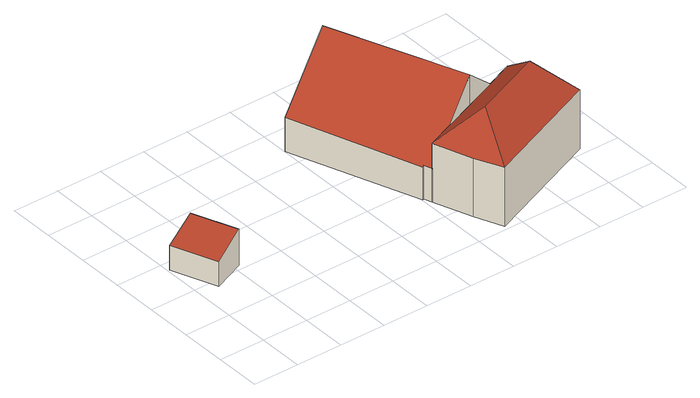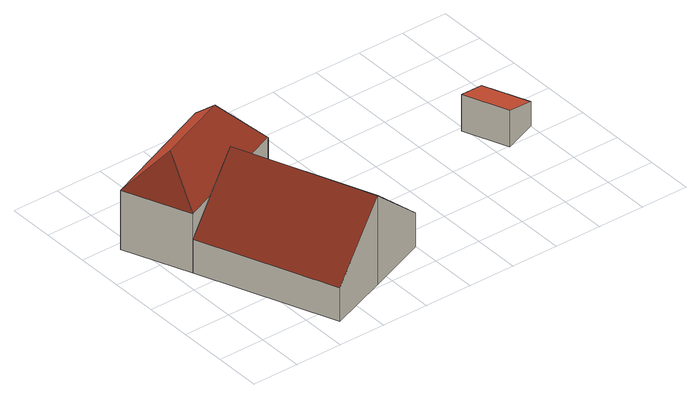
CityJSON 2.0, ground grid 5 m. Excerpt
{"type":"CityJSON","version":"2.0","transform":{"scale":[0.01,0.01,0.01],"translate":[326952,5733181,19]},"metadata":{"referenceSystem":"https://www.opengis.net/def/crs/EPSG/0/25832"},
"CityObjects":{
"building1":{"type":"Building","attributes":{"Geometrietyp2DReferenz":"3000","Gemeindeschluessel":"05170012","function":"31001_2720","roofType":"2100","measuredHeight":4.03},"address":[{"country":"Germany","locality":"Hamminkeln","thoroughfareNumber":"10","thoroughfareName":"Alte Poststraße"}],"geometry":[{"type":"Solid","lod":"2","boundaries":[[[[0,1,2,3]],[[4,5,1,0]],[[6,7,5,4]],[[3,2,7,6]],[[4,0,3,6]],[[1,5,7,2]]]],"semantics":{"surfaces":[{"type":"WallSurface"},{"type":"RoofSurface"},{"type":"GroundSurface"}],"values":[[0,0,0,0,1,2]]}}]},
"building2":{"type":"Building","attributes":{"name":"Nettenbergskate","Gemeindeschluessel":"05170012","Geometrietyp2DReferenz":"3000","function":"31001_1010"},"address":[{"country":"Germany","locality":"Hamminkeln","thoroughfareNumber":"10","thoroughfareName":"Alte Poststraße"}],"children":["building2-1","building2-2"]},
"building2-1":{"type":"BuildingPart","attributes":{"roofType":"3100","measuredHeight":9.82},"parents":["building2"],"geometry":[{"type":"MultiSurface","lod":"2","boundaries":[[[8,9,10,11]],[[12,13,9,8]],[[14,15,13,12]],[[16,17,15,14]],[[18,19,17,16]],[[11,10,20,21]],[[12,8,11,21,22,14]],[[18,16,14,22]],[[9,13,15,17,19,23,20,10]],[[22,24,25]],[[18,25,24,23,19]],[[22,26,24]],[[27,21,20,28]],[[24,26,27,28,23]]],"semantics":{"surfaces":[{"type":"WallSurface"},{"type":"RoofSurface"},{"type":"GroundSurface"},{"type":"ClosureSurface"}],"values":[0,0,0,0,0,0,1,1,2,0,3,0,0,3]}}]},
"building2-2":{"type":"BuildingPart","attributes":{"roofType":"3200","measuredHeight":10.35},"parents":["building2"],"geometry":[{"type":"MultiSurface","lod":"2","boundaries":[[[29,20,30,31]],[[32,28,20,29]],[[33,34,19,35]],[[36,37,34,33]],[[31,30,37,36]],[[38,36,33,39]],[[33,35,39]],[[39,35,32,38]],[[32,29,31,36,38]],[[20,28,19,34,37,30]],[[32,26,27]],[[25,35,18]],[[24,25,18,19,23]],[[27,26,24,23,28]]],"semantics":{"surfaces":[{"type":"WallSurface"},{"type":"RoofSurface"},{"type":"GroundSurface"},{"type":"ClosureSurface"}],"values":[0,0,0,0,0,1,1,1,1,2,0,0,3,3]}}]}
},
"vertices":[
[203,898,357],[203,898,85],[549,1044,85],[549,1044,488],[10,1380,357],[10,1380,85],[360,1517,488],[360,1517,85],
[2510,833,432],[2510,833,73],[2524,839,73],[2524,839,446],[2004,2208,448],[2004,2208,73],[2640,2457,1055],[2640,2457,73],[3275,2705,448],[3275,2705,73],[3844,1277,448],[3844,1277,73],[2555,754,73],[2555,754,445],[3201,1016,1055],[3201,1016,73],[3201,1016,727],[3548,1157,727],[2855,876,727],[2558,755,447],[2558,755,73],
[2555,754,723],[2704,347,73],[2704,347,715],[2558,755,727],[4124,576,727],[4124,576,73],[3844,1277,727],[2832,39,727],[2832,39,73],[2954,481,1108],[3714,789,1108]
]}
